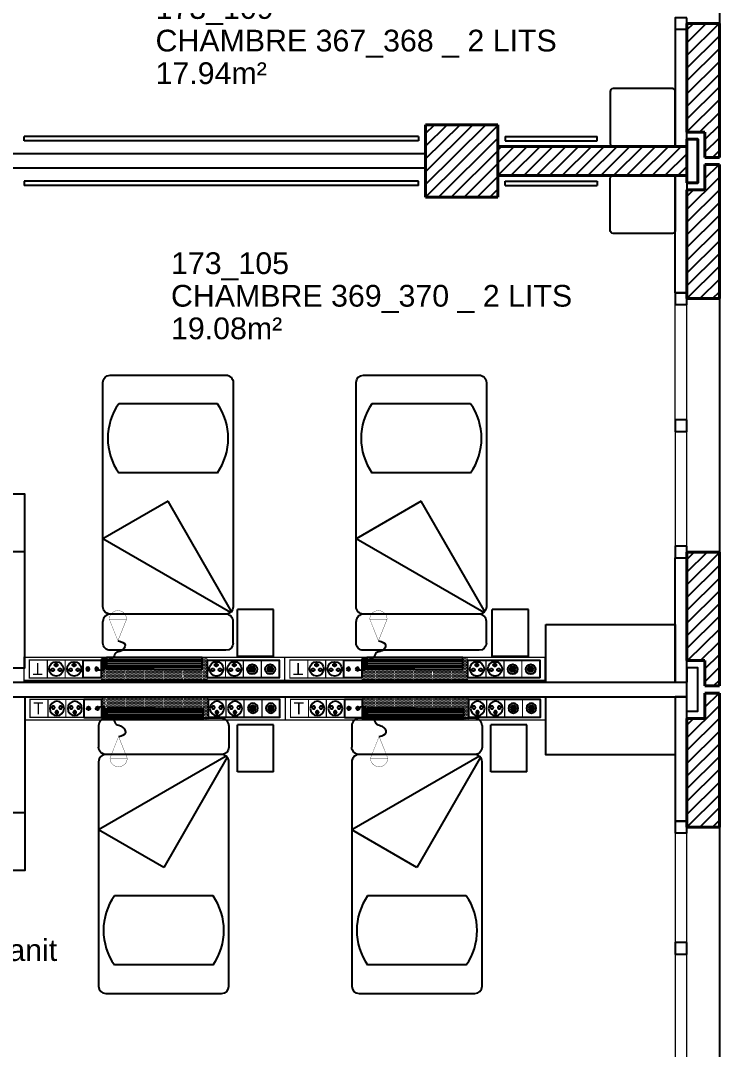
# Model space of a CAD drawing. Header units: metres. Extents: x 143.8 to 210.8, y 45.3 to 115.9.
# Drawn here: x 171.15 to 175.98, y 100.81 to 107.92 of the extents above; entities that cross this region are included whole.
import ezdxf

# ---------------------------------------------------------------- set-up
doc = ezdxf.new("R2010")
doc.units = ezdxf.units.M
doc.header["$LTSCALE"] = 0.6
doc.header["$MEASUREMENT"] = 0
doc.linetypes.add('CONTINU', pattern=[0])
doc.linetypes.add('HIDDEN2', pattern=[0.1875, 0.125, -0.0625])
doc.layers.get('0').update_dxf_attribs({"linetype": 'CONTINUOUS'})
for name, color, linetype in [('009 main courant', 181, 'CONTINUOUS'), ('400 Lits', 150, 'CONTINUOUS'), ('A_EQMP', 142, 'CONTINUOUS'), ('A_Etiqu_Local', 8, 'CONTINUOUS'), ('A_HACH_STRUC', 7, 'CONTINUOUS'), ('A_MUR_CLOIS', 8, 'CONTINU'), ('A_MURS_ALÈG', 7, 'CONTINU')]:
    doc.layers.add(name, color=color, linetype=linetype)
doc.layers.add('A_CHASS', color=4, linetype='CONTINU', lineweight=0)
doc.layers.add('A_MURS_STRU', color=7, linetype='CONTINU', lineweight=40)
doc.styles.add('Attribut', font='arial.ttf')
pattern_1 = [(0, (-148.712983, -85.579135), (0.0046875, 0.009375), [0, -0.009375])]

# ---------------------------------------------------------------- blocks, each defined once
blk = doc.blocks.new('TIRETTE-LIT')
at = {"layer": 'A_EQMP'}
h = blk.add_hatch(color=256, dxfattribs=at)
h.paths.add_polyline_path([(8.95, 3.75, 1), (6.05, 3.75, 1)])
h.paths.add_polyline_path([(6.05, -3.75, 1), (8.95, -3.75, 1)])
for p, q in [((0, 7.5), (0, -7.5)), ((15, 7.5), (0, 7.5)), ((15, -7.5), (15, 7.5)), ((0, -7.5), (15, -7.5))]:
    blk.add_line(p, q, dxfattribs=at)
at = {"layer": 'A_EQMP', "const_width": 0.24}
for points in [[(31.04, 21.42), (49.04, 28.62)], [(49.04, 28.62), (49.04, 14.22)], [(31.04, 21.42), (49.04, 14.22)]]:
    blk.add_lwpolyline(points, dxfattribs=at)
for points in [[(49.04, 14.22, 1), (49.04, 28.62, 1)], [(49.04, 27.42, 1.477033), (49.04, 27.42)]]:
    blk.add_lwpolyline(points, format="xyb", dxfattribs=at)
at = {"layer": 'A_EQMP'}
for centre in [(7.5, 3.75), (7.5, -3.75)]:
    blk.add_circle(centre, 1.45, dxfattribs=at)
blk.add_spline([(31.1, 21.54), (27.52, 27.45), (22.69, 24.22), (21.08, 19.57), (16.82, 17.32), (12.68, 10.42), (6.83, 9.91), (7.17, 3.87)], degree=3, dxfattribs=at)
blk = doc.blocks.new('A$C01C47C35')
at = {"layer": 'A_EQMP', "linetype": 'Continuous'}
h = blk.add_hatch(dxfattribs=at)
h.set_pattern_fill('DOTS', color=256, scale=0.15, style=0)
h.set_pattern_definition(pattern_1)
edge = h.paths.add_edge_path()
edge.add_line((1.2716, 0.4664), (1.2726, 0.4664))
edge.add_line((1.2726, 0.4664), (1.2726, 0.4839))
edge.add_line((1.2726, 0.4839), (0.5387, 0.4839))
edge.add_line((0.5387, 0.4839), (0.5387, 0.3239))
edge.add_line((0.5387, 0.3239), (0.574, 0.3239))
edge.add_line((0.574, 0.3239), (0.574, 0.4066))
edge.add_line((0.574, 0.4066), (0.905, 0.4066))
edge.add_line((0.905, 0.4066), (1.236, 0.4066))
edge.add_line((1.236, 0.4066), (1.236, 0.3499))
edge.add_spline(control_points=[(1.236, 0.3499), (1.2411, 0.3527), (1.2564, 0.3661), (1.2412, 0.4135), (1.2624, 0.4158), (1.2716, 0.4145)], knot_values=[28.337457, 28.337457, 28.337457, 28.337457, 30.502349, 36.382785, 39.476515, 39.476515, 39.476515, 39.476515], degree=3, periodic=0)
edge.add_line((1.2716, 0.4145), (1.2716, 0.4664))
at = {"layer": 'A_EQMP', "linetype": 'HIDDEN2'}
for points in [[(0.1237, 0.4052, 1), (0.0853, 0.4052, 1)], [(0.2478, 0.4052, 1), (0.2095, 0.4052, 1)], [(0.3424, 0.3767, 1), (0.3629, 0.3767, 1)], [(0.4665, 0.3767, 1), (0.487, 0.3767, 1)], [(1.4493, 0.3767, 1), (1.4697, 0.3767, 1)], [(1.5734, 0.3767, 1), (1.5939, 0.3767, 1)]]:
    blk.add_hatch(color=256, dxfattribs=at).paths.add_polyline_path(points)
at = {"layer": 'A_EQMP'}
h = blk.add_hatch(dxfattribs=at)
h.set_pattern_fill('PLASTI', color=1, scale=0.16551, style=0)
h.set_pattern_definition([(360, (-8.3594, 6.80946), (1e-17, 0.04137741), []), (360, (-8.3594, 6.81463), (1e-17, 0.04137741), []), (360, (-8.3594, 6.819804), (1e-17, 0.04137741), []), (360, (-8.3594, 6.83532), (1e-17, 0.04137741), [])])
h.paths.add_polyline_path([(1.236, 0.3239), (1.236, 0.4066), (0.905, 0.4066), (0.574, 0.4066), (0.574, 0.3239)])
at = {"layer": 'A_EQMP', "linetype": 'Continuous'}
h = blk.add_hatch(dxfattribs=at)
h.set_pattern_fill('DOTS', color=256, scale=0.15, style=0)
h.set_pattern_definition(pattern_1)
edge = h.paths.add_edge_path()
edge.add_spline(control_points=[(1.2716, 0.4145), (1.2624, 0.4158), (1.2412, 0.4135), (1.2564, 0.3661), (1.2411, 0.3527), (1.236, 0.3499)], knot_values=[28.337457, 28.337457, 28.337457, 28.337457, 31.431187, 37.311623, 39.476515, 39.476515, 39.476515, 39.476515], degree=3, periodic=0)
edge.add_line((1.236, 0.3499), (1.236, 0.3239))
edge.add_line((1.236, 0.3239), (1.2739, 0.3239))
edge.add_line((1.2739, 0.3239), (1.2739, 0.3423))
edge.add_line((1.2739, 0.3423), (1.2722, 0.3423))
edge.add_line((1.2722, 0.3423), (1.2722, 0.3423))
edge.add_line((1.2722, 0.3423), (1.2716, 0.3423))
edge.add_line((1.2716, 0.3423), (1.2716, 0.4145))
at = {"layer": 'A_EQMP'}
for p, q in [((0.574, 0.4066), (0.574, 0.3239)), ((0.905, 0.4066), (0.574, 0.4066)), ((0.905, 0.4066), (1.236, 0.4066)), ((1.236, 0.3239), (1.236, 0.4066)), ((0.574, 0.3239), (1.236, 0.3239))]:
    blk.add_line(p, q, dxfattribs=at)
for points, const_width in [([(1.805, 0.3239), (1.805, 0.4839), (0.005, 0.4839), (0.005, 0.3239)], 0.01), ([(0.5378, 0.3423), (0.5378, 0.4664), (0.0412, 0.4664), (0.0412, 0.3423)], 0.00828), ([(1.7688, 0.3423), (1.7688, 0.4664), (1.2722, 0.4664), (1.2722, 0.3423)], 0.00828)]:
    blk.add_lwpolyline(points, close=True, dxfattribs=dict(at, const_width=const_width))
at = {"layer": 'A_EQMP', "linetype": 'Continuous'}
blk.add_lwpolyline([(0.0412, 0.4664), (0.5378, 0.4664), (0.5378, 0.3423), (0.0412, 0.3423)], close=True, dxfattribs=at)
at = {"layer": 'A_EQMP', "const_width": 0.00828}
for points in [[(0.1654, 0.4664), (0.1654, 0.3423)], [(0.2895, 0.4664), (0.2895, 0.3423)], [(0.2895, 0.4664), (0.2895, 0.3423)], [(0.4136, 0.4664), (0.4136, 0.3423)], [(1.3964, 0.4664), (1.3964, 0.3423)], [(1.5205, 0.4664), (1.5205, 0.3423)], [(1.6446, 0.4664), (1.6446, 0.3423)], [(1.7688, 0.4664), (1.7688, 0.3423)]]:
    blk.add_lwpolyline(points, dxfattribs=at)
at = {"layer": 'A_EQMP'}
for centre, radius in [((0.1045, 0.4058), 0.0338), ((0.2286, 0.4058), 0.0338), ((0.3517, 0.4036), 0.0493), ((0.4759, 0.4036), 0.0493), ((1.4586, 0.4036), 0.0493), ((1.5827, 0.4036), 0.0493), ((0.1045, 0.4052), 0.0192), ((0.2286, 0.4052), 0.0192)]:
    blk.add_circle(centre, radius, dxfattribs=at)
at = {"layer": 'A_EQMP', "linetype": 'HIDDEN2'}
for centre in [(0.3265, 0.41), (0.3526, 0.3767), (0.3769, 0.41), (0.4506, 0.41), (0.4768, 0.3767), (0.5011, 0.41), (1.4334, 0.41), (1.4595, 0.3767), (1.4838, 0.41), (1.5575, 0.41), (1.5836, 0.3767), (1.6079, 0.41)]:
    blk.add_circle(centre, 0.0102, dxfattribs=at)
at = {"layer": 'A_EQMP', "linetype": 'HIDDEN2', "xscale": -0.00827548159, "yscale": 0.00827548159, "zscale": 0.00827548159, "rotation": 90}
blk.add_blockref('TIRETTE-LIT', (1.3337, 0.4664), dxfattribs=at)
at = {"layer": 'A_EQMP', "linetype": 'HIDDEN2', "insert": (1.6759, 0.4453), "char_height": 0.082755, "width": 0.124132, "attachment_point": 1}
blk.add_mtext('\\fArial|b0|i0|c0|p34;T', dxfattribs=at)
blk = doc.blocks.new('A_Etiqu_Local')
at = {"style": 'Attribut', "flags": 1}
for tag, p in [('CODE_HOPITAL', (-0.4463, 1.632)), ('CODE_SITE', (-0.4463, 1.407)), ('CODE_BATIMENT', (-0.4463, 1.182)), ('CODE_SECTEUR', (-0.4463, 0.957)), ('CODE_ETAGE', (-0.4463, 0.732)), ('NOM_NORMALISE', (-0.4463, -0.843)), ('SECTEUR_ACTIVITE', (-0.4463, -1.068)), ('SOUS_SECTEUR_ACTIVITE', (-0.4463, -1.293)), ('VOLUME', (-0.4463, -1.518)), ('SERVICE', (-0.4463, -1.743)), ('CODE_UG', (-0.4463, -1.968)), ('CODE_UA', (-0.4463, -2.193)), ('CODE_POLE', (-0.4463, -2.418)), ('OCCUPANT_EXTERNE', (-0.4463, -2.643)), ('DISPONIBILITE', (-0.4463, -2.868)), ('ACCES_HANDICAPES', (-0.4463, -3.093)), ('NATURE_SOL', (-0.4463, -3.318)), ('RISQUE_LABORATOIRE', (-0.4463, -3.543)), ('AMIANTE', (-0.4463, -3.768))]:
    blk.add_attdef(tag, p, '', height=0.15, dxfattribs=at)
at = {"layer": 'A_Etiqu_Local', "style": 'Attribut'}
for tag, p in [('CODE_PIECE', (-0.4463, 0.282)), ('NOM_USAGE', (-0.4463, 0.057)), ('SURFACE', (-0.4463, -0.168))]:
    blk.add_attdef(tag, p, '', height=0.15, dxfattribs=at)
blk = doc.blocks.new('BROCA2-G818')
at = {"layer": '400 Lits', "linetype": 'Continuous'}
for p, q in [((27.250032, 59.004913), (26.800032, 58.745102)), ((27.689146, 58.244343), (27.250032, 59.004913)), ((27.681177, 58.236374), (26.800032, 58.745102)), ((27.650034, 58.225487), (26.850031, 58.225487)), ((26.800032, 58.02549), (26.800032, 58.175484)), ((27.700033, 58.02549), (27.700033, 58.175484))]:
    blk.add_line(p, q, dxfattribs=at)
for points in [[(26.800032, 58.275215), (26.800032, 59.825485, -0.414213), (26.850031, 59.875485), (27.650034, 59.875488, -0.414214), (27.700034, 59.825485), (27.700033, 58.275215)], [(27.700033, 58.27549, -0.414213), (27.650034, 58.22549), (26.850031, 58.225487, -0.414214), (26.800031, 58.27549)], [(27.700033, 58.175484, 0.414214), (27.650034, 58.225484), (26.850031, 58.225487, 0.414214), (26.800031, 58.175484)], [(27.700033, 58.02549, -0.414213), (27.650034, 57.97549), (26.850031, 57.975487, -0.414214), (26.800031, 58.02549)]]:
    blk.add_lwpolyline(points, format="xyb", dxfattribs=at)
blk = doc.blocks.new('BROCA2-G834')
at = {"layer": '400 Lits', "linetype": 'Continuous'}
for p, q in [((26.800032, 57.67561), (26.800032, 57.525616)), ((27.700033, 57.67561), (27.700033, 57.525616)), ((27.681177, 57.464725), (26.800032, 56.955997)), ((27.650034, 57.475613), (26.850031, 57.475613)), ((27.689146, 57.456757), (27.250032, 56.696186)), ((27.250032, 56.696186), (26.800032, 56.955997))]:
    blk.add_line(p, q, dxfattribs=at)
for points in [[(27.700033, 57.67561, 0.414214), (27.650034, 57.72561), (26.850031, 57.725613, 0.414214), (26.800031, 57.67561)], [(27.700033, 57.525616, -0.414213), (27.650034, 57.475616), (26.850031, 57.475613, -0.414214), (26.800031, 57.525616)], [(27.700033, 57.42561, 0.414214), (27.650034, 57.47561), (26.850031, 57.475613, 0.414214), (26.800031, 57.42561)], [(26.800032, 57.425884), (26.800032, 55.875614, 0.414213), (26.850031, 55.825614), (27.650034, 55.825611, 0.414213), (27.700034, 55.875614), (27.700033, 57.425884)]]:
    blk.add_lwpolyline(points, format="xyb", dxfattribs=at)
blk = doc.blocks.new('BROCA2-G883')
at = {"layer": '400 Lits', "linetype": 'Continuous'}
for p, q in [((29.000032, 59.004913), (28.550032, 58.745102)), ((29.439146, 58.244343), (29.000032, 59.004913)), ((29.431177, 58.236374), (28.550032, 58.745102)), ((29.400034, 58.225487), (28.600031, 58.225487)), ((28.550032, 58.02549), (28.550032, 58.175484)), ((29.450033, 58.02549), (29.450033, 58.175484))]:
    blk.add_line(p, q, dxfattribs=at)
for points in [[(28.550032, 58.275215), (28.550032, 59.825485, -0.414213), (28.600031, 59.875485), (29.400034, 59.875488, -0.414214), (29.450034, 59.825485), (29.450033, 58.275215)], [(29.450033, 58.27549, -0.414213), (29.400034, 58.22549), (28.600031, 58.225487, -0.414214), (28.550031, 58.27549)], [(29.450033, 58.175484, 0.414214), (29.400034, 58.225484), (28.600031, 58.225487, 0.414214), (28.550031, 58.175484)], [(29.450033, 58.02549, -0.414213), (29.400034, 57.97549), (28.600031, 57.975487, -0.414214), (28.550031, 58.02549)]]:
    blk.add_lwpolyline(points, format="xyb", dxfattribs=at)
blk = doc.blocks.new('BROCA2-G894')
at = {"layer": '400 Lits', "linetype": 'Continuous'}
for p, q in [((28.550032, 57.67561), (28.550032, 57.525616)), ((29.450033, 57.67561), (29.450033, 57.525616)), ((29.431177, 57.464725), (28.550032, 56.955997)), ((29.400034, 57.475613), (28.600031, 57.475613)), ((29.439146, 57.456757), (29.000032, 56.696186)), ((29.000032, 56.696186), (28.550032, 56.955997))]:
    blk.add_line(p, q, dxfattribs=at)
for points in [[(29.450033, 57.67561, 0.414214), (29.400034, 57.72561), (28.600031, 57.725613, 0.414214), (28.550031, 57.67561)], [(29.450033, 57.525616, -0.414213), (29.400034, 57.475616), (28.600031, 57.475613, -0.414214), (28.550031, 57.525616)], [(29.450033, 57.42561, 0.414214), (29.400034, 57.47561), (28.600031, 57.475613, 0.414214), (28.550031, 57.42561)], [(28.550032, 57.425884), (28.550032, 55.875614, 0.414213), (28.600031, 55.825614), (29.400034, 55.825611, 0.414213), (29.450034, 55.875614), (29.450033, 57.425884)]]:
    blk.add_lwpolyline(points, format="xyb", dxfattribs=at)
blk = doc.blocks.new('BROCA2-G904')
at = {"layer": '400 Lits', "linetype": 'Continuous'}
for p, q in [((29.340822, 67.299042), (28.659243, 67.299042)), ((29.340822, 66.821945), (28.659243, 66.821945))]:
    blk.add_line(p, q, dxfattribs=at)
for start, end in [(145.008072, 214.992089), (325.007448, 34.99223)]:
    blk.add_arc((29.000032, 67.060493), 0.415985, start, end, dxfattribs=at)

msp = doc.modelspace()

# ---------------------------------------------------------------- hatches: boundary and pattern name
at = {"layer": 'A_HACH_STRUC'}
h = msp.add_hatch(dxfattribs=at)
h.set_pattern_fill('ANSI31', color=8, scale=0.5, angle=359.76959, style=0)
h.set_pattern_definition([(44.7696, (175.75491, 106.971166), (-0.044016, 0.0443715), [])])
h.paths.add_polyline_path([(175.9799, 107.896), (175.7549, 107.896), (175.7549, 107.1462), (175.8799, 107.1462), (175.8799, 106.9712), (175.9799, 106.9712)])
h = msp.add_hatch(dxfattribs=at)
h.set_pattern_fill('ANSI31', color=8, scale=0.5, angle=359.76959, style=0)
h.set_pattern_definition([(44.77, (173.94986, 106.69616), (-0.044016, 0.0443715), [])])
h.paths.add_polyline_path([(174.4499, 107.1962), (173.9499, 107.1962), (173.9499, 106.6962), (174.4499, 106.6962)])
h = msp.add_hatch(dxfattribs=at)
h.set_pattern_fill('ANSI31', color=8, scale=0.5, angle=359.76959, style=0)
h.set_pattern_definition([(44.7696, (174.44986, 106.846136), (-0.044016, 0.0443715), [])])
h.paths.add_polyline_path([(175.6749, 107.0462), (174.4499, 107.0462), (174.4499, 106.8461), (175.7549, 106.8461), (175.7549, 107.0462)])
h = msp.add_hatch(dxfattribs=at)
h.set_pattern_fill('ANSI31', color=8, scale=0.5, angle=359.76959, style=0)
h.set_pattern_definition([(44.7696, (175.75491, 105.99628), (-0.044016, 0.0443715), [])])
h.paths.add_polyline_path([(175.9799, 106.9212), (175.8799, 106.9212), (175.8799, 106.7462), (175.7549, 106.7462), (175.7549, 105.9963), (175.9799, 105.9963)])
h = msp.add_hatch(dxfattribs=at)
h.set_pattern_fill('ANSI31', color=8, scale=0.5, angle=359.76959, style=0)
h.set_pattern_definition([(44.7696, (175.75491, 102.346555), (-0.044016, 0.0443715), [])])
h.paths.add_polyline_path([(175.9799, 104.2463), (175.7549, 104.2463), (175.7549, 104.2063), (175.7549, 104.2063), (175.7549, 103.4964), (175.8799, 103.4964), (175.8799, 103.3214), (175.9799, 103.3214)])
h.paths.add_polyline_path([(175.9799, 103.2714), (175.8799, 103.2714), (175.8799, 103.0964), (175.7549, 103.0964), (175.7549, 102.3466), (175.9799, 102.3466)])

# ---------------------------------------------------------------- linework, layer by layer
at = {"layer": '009 main courant', "color": 8, "linetype": 'Continuous'}
for p, q in [((173.8999, 107.1158), (171.1769, 107.1158)), ((171.1769, 107.0858), (171.1769, 107.1158)), ((173.8999, 107.0858), (171.1769, 107.0858)), ((173.8999, 107.1158), (173.8999, 107.0858)), ((174.4999, 107.1161), (175.1349, 107.1161)), ((174.4999, 107.1161), (174.4999, 107.0861)), ((174.4999, 107.0861), (175.1349, 107.0861)), ((175.1349, 107.0861), (175.1349, 107.1161)), ((173.8999, 106.8065), (171.1769, 106.8065)), ((171.1769, 106.8065), (171.1769, 106.7765)), ((173.8999, 106.7765), (173.8999, 106.8065)), ((174.4999, 106.8063), (175.1349, 106.8063)), ((174.4999, 106.7763), (174.4999, 106.8063)), ((175.1349, 106.8063), (175.1349, 106.7763)), ((173.8999, 106.7765), (171.1769, 106.7765)), ((174.4999, 106.7763), (175.1349, 106.7763))]:
    msp.add_line(p, q, dxfattribs=at)
at = {"layer": 'A_CHASS', "color": 8}
for p, q in [((175.6749, 105.1584), (175.6749, 105.9563)), ((175.7549, 105.1584), (175.7549, 105.9563)), ((175.6749, 105.0784), (175.6749, 104.2863)), ((175.7549, 104.2863), (175.7549, 105.0784)), ((175.6749, 102.3066), (175.6749, 100.7361)), ((175.7549, 100.7361), (175.7549, 102.3066))]:
    msp.add_line(p, q, dxfattribs=at)
at = {"layer": 'A_EQMP', "color": 8, "linetype": 'Continuous'}
for p, q in [((171.1799, 104.2465), (170.7299, 104.2465)), ((172.6499, 103.5247), (172.6499, 103.8498)), ((172.8999, 103.8498), (172.6499, 103.8498)), ((172.8999, 103.5247), (172.8999, 103.8498)), ((174.4106, 103.5247), (174.4106, 103.8498)), ((174.6606, 103.8498), (174.4106, 103.8498)), ((174.6606, 103.5247), (174.6606, 103.8498)), ((172.8999, 103.5247), (172.6499, 103.5247)), ((174.6606, 103.5247), (174.4106, 103.5247)), ((172.6499, 102.7283), (172.6499, 103.0534)), ((172.8999, 103.0529), (172.6499, 103.0529)), ((172.8999, 102.7277), (172.8999, 103.0529)), ((174.3999, 102.7277), (174.3999, 103.0529)), ((174.6499, 103.0529), (174.3999, 103.0529)), ((174.6499, 102.7277), (174.6499, 103.0529)), ((172.8999, 102.7277), (172.6499, 102.7277)), ((174.6499, 102.7277), (174.3999, 102.7277)), ((171.1799, 102.4463), (170.7299, 102.4463))]:
    msp.add_line(p, q, dxfattribs=at)
for points in [[(175.6749, 107.0462), (175.6749, 107.4262, 0.414214), (175.6549, 107.4462), (175.2449, 107.4462, 0.414214), (175.2249, 107.4262), (175.2249, 107.0662, 0.414213), (175.2449, 107.0462), (175.6749, 107.0462)], [(175.6749, 106.8462), (175.6749, 106.4662, -0.414214), (175.6549, 106.4462), (175.2449, 106.4462, -0.414214), (175.2249, 106.4662), (175.2249, 106.8262, -0.414213), (175.2449, 106.8462), (175.6749, 106.8462)]]:
    msp.add_lwpolyline(points, format="xyb", dxfattribs=at)
for points in [[(170.7299, 103.4465), (171.1799, 103.4465), (171.1799, 104.6465), (170.7299, 104.6465)], [(174.7799, 103.7462), (175.6749, 103.746), (175.6749, 103.346), (174.7799, 103.3462)], [(170.7299, 103.2463), (171.1799, 103.2463), (171.1799, 102.0463), (170.7299, 102.0463)], [(174.7799, 103.2463), (175.6749, 103.2459), (175.6749, 102.8458), (174.7799, 102.8463)]]:
    msp.add_lwpolyline(points, close=True, dxfattribs=at)
at = {"layer": 'A_MUR_CLOIS', "color": 8, "linetype": 'Continuous'}
for p, q in [((173.9499, 106.9963), (169.4661, 106.9963)), ((173.9499, 106.8962), (169.4661, 106.8962)), ((170.7299, 103.3464), (175.7549, 103.3464)), ((170.7299, 103.2466), (175.7549, 103.2466))]:
    msp.add_line(p, q, dxfattribs=at)
for points in [[(175.7549, 107.936), (175.6749, 107.936), (175.6749, 107.856), (175.7549, 107.856)], [(175.7549, 106.0363), (175.6749, 106.0363), (175.6749, 105.9563), (175.7549, 105.9563)], [(175.7549, 105.1584), (175.6749, 105.1584), (175.6749, 105.0784), (175.7549, 105.0784)], [(175.7549, 104.2863), (175.6749, 104.2863), (175.6749, 104.2063), (175.7549, 104.2063)], [(175.7549, 102.3866), (175.6749, 102.3866), (175.6749, 102.3066), (175.7549, 102.3066)], [(175.7549, 101.5487), (175.6749, 101.5487), (175.6749, 101.4687), (175.7549, 101.4687)]]:
    msp.add_lwpolyline(points, close=True, dxfattribs=at)
for points in [[(175.6749, 107.856), (175.7549, 107.856)], [(175.6749, 107.856), (175.6749, 107.0462), (175.7549, 107.0462), (175.7549, 107.856)], [(175.6749, 106.0363), (175.6749, 106.8461)], [(175.7549, 106.8461), (175.6749, 106.8461)], [(175.7549, 106.8461), (175.7549, 106.0363)], [(175.6749, 106.0363), (175.7549, 106.0363)], [(175.6749, 103.3465), (175.6749, 104.2063), (175.7549, 104.2063)], [(175.6749, 103.3465), (175.7549, 103.3465), (175.7549, 104.2063)], [(175.7549, 103.1464), (175.8299, 103.1464), (175.8299, 103.4464), (175.7549, 103.4464), (175.7549, 103.3465)], [(175.7549, 103.2464), (175.6749, 103.2464), (175.6749, 102.3866), (175.7549, 102.3866), (175.7549, 103.3464)]]:
    msp.add_lwpolyline(points, dxfattribs=at)
at = {"layer": 'A_MURS_ALÈG', "color": 8, "ltscale": 200}
for p, q in [((175.9799, 109.5963), (175.9799, 107.896)), ((175.9799, 105.9963), (175.9799, 104.2463)), ((175.9799, 102.3466), (175.9799, 100.696))]:
    msp.add_line(p, q, dxfattribs=at)
at = {"layer": 'A_MURS_STRU', "color": 8, "linetype": 'Continuous'}
for p, q in [((175.7549, 107.1462), (175.7549, 107.896)), ((175.9799, 107.896), (175.7549, 107.896)), ((175.9799, 106.9712), (175.9799, 107.896)), ((173.9499, 106.6962), (173.9499, 107.1962)), ((174.4499, 107.1962), (174.4499, 106.6962)), ((175.8799, 107.1462), (175.7549, 107.1462)), ((175.8799, 106.9712), (175.8799, 107.1462)), ((175.7549, 106.7962), (175.7549, 107.0962)), ((174.4499, 107.0462), (175.7549, 107.0462)), ((175.9799, 106.9712), (175.8799, 106.9712)), ((175.8799, 106.9212), (175.8799, 106.7462)), ((175.9799, 106.9212), (175.8799, 106.9212)), ((175.9799, 106.9212), (175.9799, 105.9963)), ((174.4499, 106.8461), (175.7549, 106.8461)), ((175.8799, 106.7462), (175.7549, 106.7462)), ((175.7549, 106.7462), (175.7549, 105.9963)), ((175.9799, 105.9963), (175.7549, 105.9963)), ((175.7549, 103.4964), (175.7549, 104.2463)), ((175.9799, 104.2463), (175.7549, 104.2463)), ((175.9799, 103.3214), (175.9799, 104.2463)), ((175.8799, 103.4964), (175.7549, 103.4964)), ((175.8799, 103.3214), (175.8799, 103.4964)), ((175.9799, 103.3214), (175.8799, 103.3214)), ((175.8799, 103.2714), (175.8799, 103.0964)), ((175.9799, 103.2714), (175.8799, 103.2714)), ((175.9799, 103.2714), (175.9799, 102.3466)), ((175.8799, 103.0964), (175.7549, 103.0964)), ((175.7549, 103.0964), (175.7549, 102.3466)), ((175.9799, 102.3466), (175.7549, 102.3466))]:
    msp.add_line(p, q, dxfattribs=at)
for points in [[(174.4499, 107.1962), (173.9499, 107.1962)], [(175.7549, 106.7962), (175.8299, 106.7962), (175.8299, 107.0962), (175.7549, 107.0962)], [(173.9499, 106.6962), (174.4499, 106.6962)]]:
    msp.add_lwpolyline(points, dxfattribs=at)

# ---------------------------------------------------------------- block references
at = {"layer": '400 Lits', "color": 8}
for name, p in [('BROCA2-G818', (144.92, 45.5919)), ('BROCA2-G883', (144.92, 45.5919)), ('BROCA2-G904', (143.17, 37.9716)), ('BROCA2-G904', (144.92, 37.9716)), ('BROCA2-G834', (144.89, 45.3723)), ('BROCA2-G894', (144.89, 45.3723)), ('BROCA2-G904', (143.14, 34.5727)), ('BROCA2-G904', (144.89, 34.5727))]:
    msp.add_blockref(name, p, dxfattribs=at)
at = {"layer": 'A_EQMP', "color": 8, "linetype": 'Continuous', "rotation": 180}
for p in [(172.9803, 103.8427), (174.7803, 103.8427)]:
    msp.add_blockref('A$C01C47C35', p, dxfattribs=at)
at = {"layer": 'A_EQMP', "color": 8, "linetype": 'Continuous', "xscale": -1}
for p in [(172.9849, 102.7624), (174.7849, 102.7624)]:
    msp.add_blockref('A$C01C47C35', p, dxfattribs=at)
at = {"layer": 'A_Etiqu_Local', "color": 8}
ref = msp.add_blockref('A_Etiqu_Local', (172.5302, 107.6458), dxfattribs=at)
ref.add_attrib('CODE_PIECE', '173_109', (172.0839, 107.9278), dxfattribs={"height": 0.15, "style": 'Attribut'})
ref.add_attrib('NOM_USAGE', 'CHAMBRE 367_368 _ 2 LITS', (172.0839, 107.7028), dxfattribs={"height": 0.15, "style": 'Attribut'})
ref.add_attrib('SURFACE', '17.94m²', (172.0839, 107.4778), dxfattribs={"height": 0.15, "style": 'Attribut'})
ref = msp.add_blockref('A_Etiqu_Local', (172.637, 105.8837), dxfattribs=at)
ref.add_attrib('CODE_PIECE', '173_105', (172.1906, 106.1657), dxfattribs={"height": 0.15, "style": 'Attribut'})
ref.add_attrib('NOM_USAGE', 'CHAMBRE 369_370 _ 2 LITS', (172.1906, 105.9407), dxfattribs={"height": 0.15, "style": 'Attribut'})
ref.add_attrib('SURFACE', '19.08m²', (172.1906, 105.7157), dxfattribs={"height": 0.15, "style": 'Attribut'})
ref = msp.add_blockref('A_Etiqu_Local', (169.9987, 101.3654), dxfattribs=at)
ref.add_attrib('CODE_PIECE', '170_102', (169.5524, 101.6474), dxfattribs={"height": 0.15, "style": 'Attribut'})
ref.add_attrib('NOM_USAGE', 'Ch 371_372 _ Sanit', (169.5524, 101.4224), dxfattribs={"height": 0.15, "style": 'Attribut'})
ref.add_attrib('SURFACE', '2.58m²', (169.5524, 101.1974), dxfattribs={"height": 0.15, "style": 'Attribut'})

doc.saveas('drawing.dxf')
